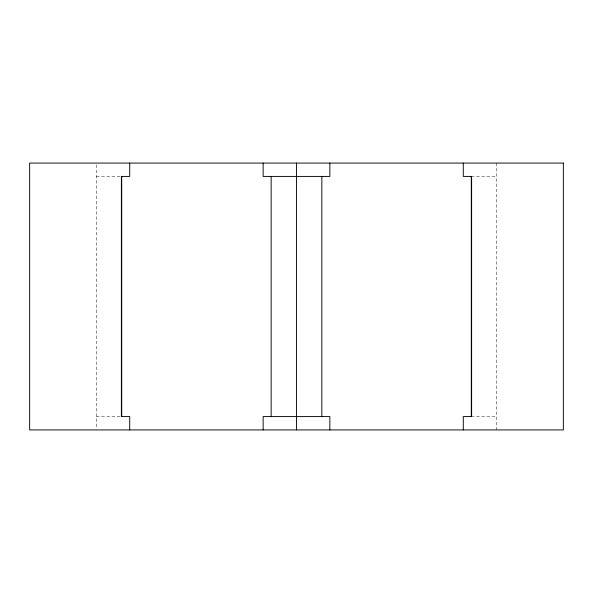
<?xml version="1.0" encoding="UTF-8"?>
<svg xmlns="http://www.w3.org/2000/svg" width="593" height="593" viewBox="0 0 593 593"><rect width="100%" height="100%" fill="white"/><g stroke="black" fill="none" stroke-linecap="round" stroke-linejoin="round"><path stroke-width="0.44" stroke-dasharray="2.96 2.22" d="M96.362 176.417L121.713 176.417M471.287 176.417L496.637 176.417M96.362 416.582L121.713 416.582M471.287 416.582L496.637 416.582M496.637 163.075L496.637 429.925M96.362 164.854L96.362 429.035"/><path stroke-width="0.89" d="M121.602 416.582L129.719 416.582L129.719 429.925M471.398 416.582L463.281 416.582L463.281 429.925M471.62 416.582L471.62 176.417L463.281 176.417L463.281 163.075M471.287 176.417L471.287 416.582M329.856 163.075L329.856 176.417L263.144 176.417L263.144 163.075M329.856 429.925L329.856 416.582L263.144 416.582L263.144 429.925M321.851 176.417L321.851 416.582M296.5 163.075L296.5 429.925M271.149 176.417L271.149 416.582M129.719 163.075L129.719 176.417L121.38 176.417L121.38 416.582M121.713 176.417L121.713 416.582M563.35 163.075L29.65 163.075L29.65 429.925L563.35 429.925L563.35 163.075"/></g></svg>
